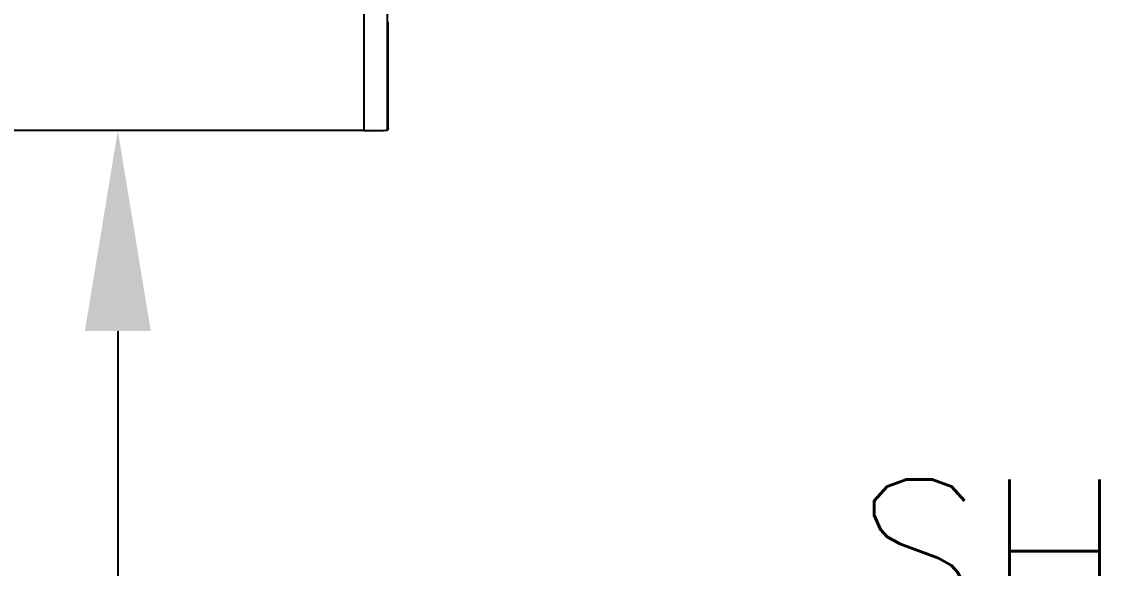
# Model space of a CAD drawing. Header units: inches. Extents: x 897.4 to 914.4, y -8.5 to 2.5.
# Drawn here: x 908.413 to 909.767, y -3.034 to -2.352 of the extents above; entities that cross this region are included whole.
import ezdxf
from ezdxf import colors
from ezdxf.entities.mleader import LeaderData, LeaderLine
from ezdxf.math import Vec2, Vec3

# ---------------------------------------------------------------- set-up
doc = ezdxf.new("R2010")
doc.units = ezdxf.units.IN
doc.header["$LTSCALE"] = 4
doc.header["$MEASUREMENT"] = 0
doc.layers.get('0').update_dxf_attribs({"linetype": 'CONTINUOUS'})
doc.layers.add('TEXT', color=140, linetype='CONTINUOUS')
doc.styles.get("Standard").update_dxf_attribs({"font": 'romans.shx'})

msp = doc.modelspace()

# ---------------------------------------------------------------- linework, layer by layer
for p, q in [((908.8401, -1.9873), (908.8401, -2.4882)), ((908.8696, -2.4875), (908.8696, -1.9873)), ((908.8704, -2.4755), (908.8704, -2.3525)), ((908.8401, -2.4882), (908.2264, -2.4882)), ((908.8703, -2.4854), (908.8696, -2.4875))]:
    msp.add_line(p, q)
for centre, major_axis, ratio, start_param, end_param in [((908.8703, -2.4755), (0, 0.00984), 0.008727, 3.167773, 4.712389), ((908.8401, -2.4875), (0.0295, 0), 0.026186, 4.712389, 6.274459)]:
    msp.add_ellipse(centre, major_axis=major_axis, ratio=ratio, start_param=start_param, end_param=end_param)

# ---------------------------------------------------------------- leaders
at = {"layer": 'TEXT'}
ml = msp.add_multileader_mtext('Standard', dxfattribs=at)
ml.set_content('SHOWN WITH COVER\\PCVR-RH-25030 (NON-INDICATING)\\PCVRI-RH-25030 (INDICATING)', color=256)
ml.set_leader_properties()
ml.build(insert=Vec2(0, 0))
ml.multileader.update_dxf_attribs({"text_left_attachment_type": 2, "text_right_attachment_type": 2, "text_top_attachment_type": 32, "text_bottom_attachment_type": 4786, "dogleg_length": 0.36, "arrow_head_size": 0.25})
ctx = ml.context
ctx.base_point, ctx.char_height, ctx.arrow_head_size, ctx.landing_gap_size, ctx.plane_origin = Vec3(909.3625, -3.3963), 0.1875, 0.25, 0.09, Vec3(908.5332, -2.4882)
ctx.left_attachment, ctx.right_attachment = 2, 2
notes = []
notes.append((ctx, [(1, (1, 1, 0), (909.0025, -3.3963), (1, 0), 0.36, [(1, [(908.5332, -2.4882), (908.5332, -4.4225)], 0, [])])]))
ctx.mtext.insert, ctx.mtext.flow_direction = Vec3(909.4525, -2.9231), 5
for ctx, leaders in notes:
    for number, flags, end, landing, length, lines in leaders:
        leader = LeaderData()
        leader.index, (leader.has_last_leader_line, leader.has_dogleg_vector, leader.attachment_direction) = number, flags
        leader.last_leader_point, leader.dogleg_vector, leader.dogleg_length = Vec3(end), Vec3(landing), length
        for number, points, colour, breaks in lines:
            line = LeaderLine()
            line.index, line.vertices, line.color, line.breaks = number, Vec3.list(points), colors.encode_raw_color(colour), breaks
            leader.lines.append(line)
        ctx.leaders.append(leader)

doc.saveas('drawing.dxf')
